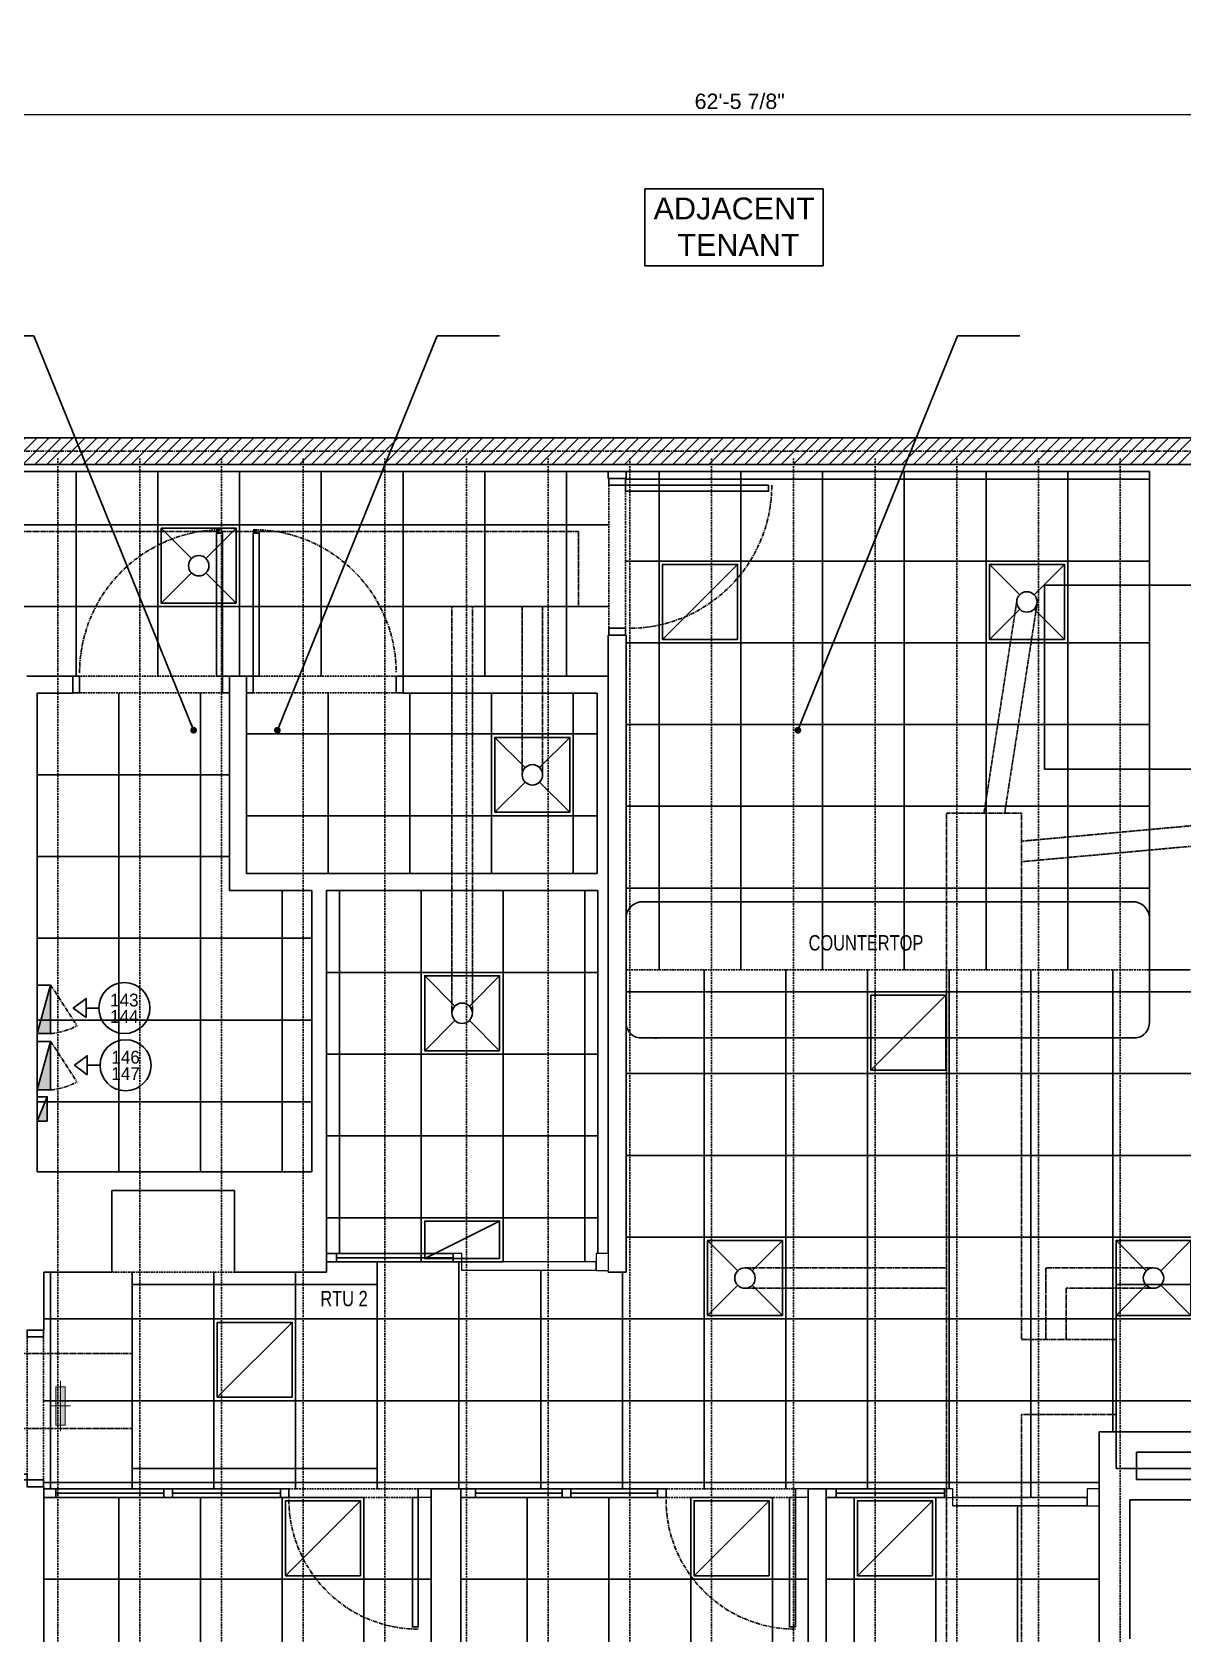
# Model space of a CAD drawing. Header units: inches. Extents: x 0 to 24189, y -562 to 1780.
# Drawn here: x 1594.7 to 1932.7, y 711.2 to 1181.4 of the extents above; entities that cross this region are included whole.
import ezdxf
from ezdxf import colors
from ezdxf.entities.mleader import LeaderData, LeaderLine
from ezdxf.enums import TextEntityAlignment as Align
from ezdxf.math import Vec2, Vec3

# ---------------------------------------------------------------- set-up
doc = ezdxf.new("R2010")
doc.units = ezdxf.units.IN
doc.header["$MEASUREMENT"] = 0
for name, pattern in [('CENTER', [2, 1.25, -0.25, 0.25, -0.25]), ('DASHED', [0.75, 0.5, -0.25]), ('HIDDEN', [0.375, 0.25, -0.125])]:
    doc.linetypes.add(name, pattern=pattern)
doc.layers.add('0-ANNO-DIMS', color=153, linetype='Continuous', lineweight=13)
doc.layers.add('A-DOOR', color=240, linetype='Continuous', lineweight=13)
for name, color, linetype in [('0-AREA-LEASE-LINE', 7, 'CENTER'), ('0-BLKO-PHOTO-LOW', 2, 'Continuous'), ('A-CLNG-SOFFIT', 133, 'DASHED'), ('A-CLNG-TEE', 6, 'Continuous'), ('A-DOOR-HEADER', 3, 'DASHED'), ('A-DOOR-SWING', 136, 'CENTER'), ('A-DOOR-SWNG', 136, 'CENTER'), ('A-FLOOR-FIXTURE', 3, 'Continuous'), ('A-GLAZING', 1, 'Continuous'), ('A-GLAZING-FRAME', 2, 'Continuous'), ('A-NOTE', 7, 'Continuous'), ('A-NOTE-CLNG', 7, 'Continuous'), ('A-NOTE-HVAC', 7, 'Continuous'), ('A-WALL-DEMISE', 1, 'Continuous'), ('A-WALL-PARTIAL', 8, 'Continuous'), ('A-WALL-PATT', 136, 'Continuous'), ('E-ELEC-PANEL', 42, 'Continuous'), ('E-FIRE-SAFTY-DEVICE', 1, 'Continuous'), ('M-HVAC-DUCT', 136, 'HIDDEN'), ('M-HVAC-EQUIPMENT', 1, 'Continuous'), ('M-HVAC-PATT', 136, 'Continuous'), ('M-HVAC-SDFF', 1, 'Continuous'), ('S-STRUCTURE', 30, 'DASHED')]:
    doc.layers.add(name, color=color, linetype=linetype)
doc.styles.add('ARCHD', font='archd.shx', dxfattribs={"width": 0.8})
doc.styles.add('ARCHD-SYMB', font='archd.shx')
doc.styles.add('Arial', font='arial.ttf')
doc.styles.add('DIM', font='arial.ttf')
doc.dimstyles.new('AAD', dxfattribs={"dimscale": 4, "dimtxt": 1, "dimasz": 0.5, "dimexe": 0, "dimexo": 0.5, "dimgap": 0.375, "dimtad": 1, "dimrnd": 0.245, "dimzin": 3, "dimdsep": 46, "dimlunit": 4, "dimtxsty": 'DIM', "dimblk": 'DIMSLSH', "dimcen": 0.0625, "dimclre": 256, "dimclrt": 7, "dimadec": 0, "dimazin": 0, "dimtfac": 0.1875, "dimtix": 1, "dimtmove": 2, "dimatfit": 3, "dimldrblk": 'DIMSLSH', "dimfxl": 1, "dimfrac": 2, "dimtolj": 1, "dimtzin": 3, "dimarcsym": 0})
doc.dimstyles.new('FITCH2010', dxfattribs={"dimscale": 48, "dimtxt": 0.09375, "dimasz": 0.09375, "dimexe": 0.0625, "dimexo": 0.0625, "dimgap": 0.03125, "dimtad": 1, "dimdec": 3, "dimlfac": 1, "dimrnd": 0.0625, "dimzin": 3, "dimdsep": 46, "dimlunit": 4, "dimtxsty": 'Arial', "dimblk": 'ARCHTICK', "dimcen": 0.09, "dimdle": 0.0625, "dimclrd": 256, "dimclre": 256, "dimclrt": 7, "dimadec": 0, "dimazin": 0, "dimtfac": 0.75, "dimtdec": 3, "dimtmove": 2, "dimatfit": 2, "dimfxl": 1, "dimfrac": 2, "dimtolj": 1, "dimtzin": 0, "dimlwd": -1, "dimlwe": -1, "dimarcsym": 0})

# ---------------------------------------------------------------- blocks, each defined once
blk = doc.blocks.new('*D32')
at = {"layer": 'A-DOOR-SWNG', "transparency": 16777216}
blk.add_arc((0, -1), 42, 270, 360, dxfattribs=at)
at = {"layer": 'DEFPOINTS', "color": 0, "transparency": 16777216}
for p in [(0, 0), (0, -1), (42, -1), (36.37, -22), (0, -42)]:
    blk.add_point(p, dxfattribs=at)
blk = doc.blocks.new('_ArchTick')
at = {"color": 0, "linetype": 'ByBlock', "const_width": 0.312}
blk.add_lwpolyline([(-0.5, -0.5), (0.5, 0.5)], dxfattribs=at)
blk = doc.blocks.new('_None')
blk = doc.blocks.new('*D34')
at = {"layer": 'A-DOOR-SWNG', "transparency": 16777216}
blk.add_arc((0, -1), 42, 180, 270, dxfattribs=at)
at = {"layer": 'DEFPOINTS', "color": 0, "transparency": 16777216}
for p in [(0, 0), (-42, -1), (0, -1), (-36.37, -22), (0, -42)]:
    blk.add_point(p, dxfattribs=at)
blk = doc.blocks.new('*D36')
at = {"layer": 'A-DOOR-SWNG', "transparency": 16777216}
blk.add_arc((0, -1), 42, 270, 360, dxfattribs=at)
at = {"layer": 'DEFPOINTS', "color": 0, "transparency": 16777216}
for p in [(0, 0), (0, -1), (42, -1), (36.37, -22), (0, -42)]:
    blk.add_point(p, dxfattribs=at)
blk = doc.blocks.new('*D38')
at = {"layer": 'A-DOOR-SWNG', "transparency": 16777216}
blk.add_arc((0, 1), 42, 90, 180, dxfattribs=at)
at = {"layer": 'DEFPOINTS', "color": 0, "transparency": 16777216}
for p in [(0, 42), (-36.37, 22), (-42, 1), (0, 1), (0, 0)]:
    blk.add_point(p, dxfattribs=at)
blk = doc.blocks.new('*D42')
at = {"layer": 'A-DOOR-SWNG', "transparency": 16777216}
blk.add_arc((1708.12, 750.61), 38, 180, 270, dxfattribs=at)
at = {"layer": 'DEFPOINTS', "color": 0, "transparency": 16777216}
for p in [(1670.12, 750.61), (1708.12, 751.28), (1708.12, 750.61), (1689.12, 717.7), (1708.12, 713.28)]:
    blk.add_point(p, dxfattribs=at)
blk = doc.blocks.new('*D43')
at = {"layer": 'A-DOOR-SWNG', "transparency": 16777216}
blk.add_arc((1818.87, 750.61), 38, 180, 270, dxfattribs=at)
at = {"layer": 'DEFPOINTS', "color": 0, "transparency": 16777216}
for p in [(1780.87, 750.61), (1818.87, 751.28), (1818.87, 750.61), (1799.87, 717.7), (1818.87, 713.28)]:
    blk.add_point(p, dxfattribs=at)
blk = doc.blocks.new('*U79')
for points in [[(0, 0), (24, 0), (24, 24), (0, 24)], [(1, 1), (23, 1), (23, 23), (1, 23)]]:
    blk.add_lwpolyline(points, close=True)
for points in [[(1, 23), (9.88, 14.12)], [(23, 23), (14.12, 14.12)], [(9.88, 9.88), (1, 1)], [(14.12, 9.88), (23, 1)]]:
    blk.add_lwpolyline(points)
blk.add_circle((12, 12), 3)
blk = doc.blocks.new('*U74')
for points in [[(0, 0), (24, 0), (24, 24), (0, 24)], [(1, 1), (23, 1), (23, 23), (1, 23)]]:
    blk.add_lwpolyline(points, close=True)
blk.add_lwpolyline([(1, 23), (23, 1)])
blk = doc.blocks.new('*U76')
for points in [[(0, 0), (13, 0), (13, 24), (0, 24)], [(1, 1), (12, 1), (12, 23), (1, 23)]]:
    blk.add_lwpolyline(points, close=True)
blk.add_lwpolyline([(1, 23), (12, 1)])
blk = doc.blocks.new('*D88')
at = {"layer": '0-ANNO-DIMS', "transparency": 16777216}
for p, q in [((1424.62, 1157.23), (2180.41, 1157.23)), ((1427.62, 1061.39), (1427.62, 1160.23)), ((2177.41, 1061.39), (2177.41, 1160.23))]:
    blk.add_line(p, q, dxfattribs=at)
at = {"layer": 'DEFPOINTS', "color": 0, "transparency": 16777216}
for p in [(2177.41, 1157.23), (1427.62, 1058.39), (2177.41, 1058.39)]:
    blk.add_point(p, dxfattribs=at)
at = {"layer": '0-ANNO-DIMS', "transparency": 16777216, "xscale": 4.5, "yscale": 4.5, "zscale": 4.5, "rotation": 180}
blk.add_blockref('_ArchTick', (1427.62, 1157.23), dxfattribs=at)
at = {"layer": '0-ANNO-DIMS', "transparency": 16777216, "xscale": 4.5, "yscale": 4.5, "zscale": 4.5}
blk.add_blockref('_ArchTick', (2177.41, 1157.23), dxfattribs=at)
at = {"layer": '0-ANNO-DIMS', "color": 7, "transparency": 16777216, "insert": (1802.52, 1161.06), "char_height": 4.5, "attachment_point": 5, "style": 'Arial'}
blk.add_mtext('\\A1;62\'-5 7/8"', dxfattribs=at)
blk = doc.blocks.new('*U30')
blk.add_line((-0.125, 0), (-0.1875, 0))
blk.add_lwpolyline([(-0.1875, -0.0469), (-0.1875, 0.0469), (-0.25, 0)], close=True)
blk.add_circle((0, 0), 0.125)
at = {"style": 'ARCHD-SYMB'}
for tag, p in [('PHOTO1', (0, 0.0394)), ('PHOTO2', (0, -0.041))]:
    blk.add_attdef(tag, text='', height=0.0625, dxfattribs=at).set_placement(p, align=Align.MIDDLE)
blk = doc.blocks.new('DIMSLSH')
at = {"linetype": 'Continuous'}
for p, q in [((1.19, 0), (-1.19, 0)), ((0, -1.19), (0, 1.19))]:
    blk.add_line(p, q, dxfattribs=at)
at = {"linetype": 'Continuous', "const_width": 0.25}
blk.add_lwpolyline([(-0.71, -0.71), (0.71, 0.71)], dxfattribs=at)
blk = doc.blocks.new('Exit-Sign-001')
at = {"color": 0, "linetype": 'ByBlock', "const_width": 0.312}
for points in [[(-1.67, 5.61), (-1.67, -5.61), (-4.34, -5.61), (-4.34, 5.61), (-1.67, 5.61)], [(-3, -7.41), (-3, 7.41)], [(0, 0), (-6.01, 0)]]:
    blk.add_lwpolyline(points, dxfattribs=at)
at = {"color": 0, "linetype": 'ByBlock'}
blk.add_solid([(-4.34, 5.61), (-1.67, 5.61), (-4.34, -5.61), (-1.67, -5.61)], dxfattribs=at)
blk = doc.blocks.new('00-DIMS-LDR2')
at = {"color": 0, "linetype": 'ByBlock'}
blk.add_solid([(-1, 0.167), (-1, -0.167), (0, 0)], dxfattribs=at)
blk = doc.blocks.new('*U31')
at = {"layer": 'A-DOOR'}
for p, q in [((-2, 4.875), (-2, 0)), ((44, 4.875), (44, 0)), ((0, 0), (0, -42))]:
    blk.add_line(p, q, dxfattribs=at)
at = {"layer": 'A-DOOR', "lineweight": -3}
for points in [[(-2, 4.875), (0, 4.875), (0, 0), (-2, 0)], [(44, 4.875), (42, 4.875), (42, 0), (44, 0)], [(0, 0), (1.75, 0), (1.75, -42), (0, -42)]]:
    blk.add_lwpolyline(points, close=True, dxfattribs=at)
at = {"layer": 'A-DOOR-HEADER'}
for p, q in [((0, 4.875), (42, 4.875)), ((0, 0), (42, 0))]:
    blk.add_line(p, q, dxfattribs=at)
at = {"layer": 'A-DOOR-SWNG'}
dim = blk.add_angular_dim_2l(base=(36.3731, -22), line1=((0, -1), (42, -1)), line2=((0, 0), (0, -42)), text=' ', dimstyle='FITCH2010', override={"dimblk1": 'None', "dimblk2": 'None', "dimsah": 1, "dimse1": 1, "dimse2": 1, "dimclrd": 256, "dimclrt": 256}, dxfattribs=at)
dim.commit()
dim.dimension.update_dxf_attribs({"geometry": '*D32', "text_midpoint": (-11.5775, -41.276)})
blk = doc.blocks.new('*U33')
at = {"layer": 'A-DOOR'}
for p, q in [((-44, 4.875), (-44, 0)), ((2, 4.875), (2, 0)), ((0, 0), (0, -42))]:
    blk.add_line(p, q, dxfattribs=at)
at = {"layer": 'A-DOOR', "lineweight": -3}
for points in [[(-44, 4.875), (-42, 4.875), (-42, 0), (-44, 0)], [(2, 4.875), (0, 4.875), (0, 0), (2, 0)], [(0, 0), (-1.75, 0), (-1.75, -42), (0, -42)]]:
    blk.add_lwpolyline(points, close=True, dxfattribs=at)
at = {"layer": 'A-DOOR-HEADER'}
for p, q in [((0, 4.875), (-42, 4.875)), ((0, 0), (-42, 0))]:
    blk.add_line(p, q, dxfattribs=at)
at = {"layer": 'A-DOOR-SWNG'}
dim = blk.add_angular_dim_2l(base=(-36.3731, -22), line1=((0, -1), (-42, -1)), line2=((0, 0), (0, -42)), text=' ', dimstyle='FITCH2010', override={"dimblk1": 'None', "dimblk2": 'None', "dimsah": 1, "dimse1": 1, "dimse2": 1, "dimclrd": 256, "dimclrt": 256}, dxfattribs=at)
dim.commit()
dim.dimension.update_dxf_attribs({"geometry": '*D34', "text_midpoint": (11.5775, -41.276)})
blk = doc.blocks.new('*U35')
at = {"layer": 'A-DOOR'}
for p, q in [((-2, 4.875), (-2, 0)), ((44, 4.875), (44, 0)), ((0, 0), (0, -42))]:
    blk.add_line(p, q, dxfattribs=at)
at = {"layer": 'A-DOOR', "lineweight": -3}
for points in [[(-2, 4.875), (0, 4.875), (0, 0), (-2, 0)], [(44, 4.875), (42, 4.875), (42, 0), (44, 0)], [(0, 0), (1.75, 0), (1.75, -42), (0, -42)]]:
    blk.add_lwpolyline(points, close=True, dxfattribs=at)
at = {"layer": 'A-DOOR-HEADER'}
for p, q in [((0, 4.875), (42, 4.875)), ((0, 0), (42, 0))]:
    blk.add_line(p, q, dxfattribs=at)
at = {"layer": 'A-DOOR-SWNG'}
dim = blk.add_angular_dim_2l(base=(36.3731, -22), line1=((0, -1), (42, -1)), line2=((0, 0), (0, -42)), text=' ', dimstyle='FITCH2010', override={"dimblk1": 'None', "dimblk2": 'None', "dimsah": 1, "dimse1": 1, "dimse2": 1, "dimclrd": 256, "dimclrt": 256}, dxfattribs=at)
dim.commit()
dim.dimension.update_dxf_attribs({"geometry": '*D36', "text_midpoint": (-11.5775, -41.276)})
blk = doc.blocks.new('*U37')
at = {"layer": 'A-DOOR'}
for p, q in [((0, 0), (0, 42)), ((-44, -4.875), (-44, 0)), ((2, -4.875), (2, 0))]:
    blk.add_line(p, q, dxfattribs=at)
at = {"layer": 'A-DOOR', "lineweight": -3}
for points in [[(0, 0), (-1.75, 0), (-1.75, 42), (0, 42)], [(-44, -4.875), (-42, -4.875), (-42, 0), (-44, 0)], [(2, -4.875), (0, -4.875), (0, 0), (2, 0)]]:
    blk.add_lwpolyline(points, close=True, dxfattribs=at)
at = {"layer": 'A-DOOR-HEADER'}
for p, q in [((0, 0), (-42, 0)), ((0, -4.875), (-42, -4.875))]:
    blk.add_line(p, q, dxfattribs=at)
at = {"layer": 'A-DOOR-SWNG'}
dim = blk.add_angular_dim_2l(base=(-36.3731, 22), line1=((0, 1), (-42, 1)), line2=((0, 0), (0, 42)), text=' ', dimstyle='FITCH2010', override={"dimblk1": 'None', "dimblk2": 'None', "dimsah": 1, "dimse1": 1, "dimse2": 1, "dimclrd": 256, "dimclrt": 256}, dxfattribs=at)
dim.commit()
dim.dimension.update_dxf_attribs({"geometry": '*D38', "text_midpoint": (11.5775, 41.276)})

msp = doc.modelspace()

# ---------------------------------------------------------------- hatches: boundary and pattern name
at = {"layer": 'A-WALL-PATT'}
h = msp.add_hatch(dxfattribs=at)
h.set_pattern_fill('ANSI31', color=256, scale=20)
h.paths.add_polyline_path([(1439.3706, 1054.5114), (1438.6206, 1054.5114), (1431.6206, 1054.5114), (1431.6206, 997.1364), (1439.3706, 997.1364)])
h.paths.add_polyline_path([(1439.3706, 1100.143), (1431.6206, 1100.143), (1431.6206, 1062.2614), (1439.3706, 1062.2614)])
h.paths.add_polyline_path([(2177.4113, 1062.2614), (1439.6206, 1062.2614), (1431.6206, 1062.2614), (1431.6206, 1054.5114), (1438.6206, 1054.5114), (1439.3706, 1054.5114), (1439.6206, 1054.5114), (2177.4113, 1054.5114)])
at = {"layer": 'E-ELEC-PANEL'}
h = msp.add_hatch(color=256, dxfattribs=at)
h.dxf.hatch_style = 1
h.paths.add_polyline_path([(1600.1206, 901.6602), (1596.1206, 887.4102), (1600.1206, 887.4102)])
h.paths.add_polyline_path([(1600.1206, 885.1364), (1596.1206, 870.8864), (1600.1206, 870.8864)])
h = msp.add_hatch(color=256, dxfattribs=at)
h.dxf.hatch_style = 1
h.paths.add_polyline_path([(1599.1206, 868.8864), (1596.1206, 861.7614), (1599.1206, 861.7614)])

# ---------------------------------------------------------------- linework, layer by layer
at = {"layer": '0-AREA-LEASE-LINE'}
msp.add_lwpolyline([(2008.8706, 607.1364), (1430.8706, 607.1364), (1430.8706, 1058.3864), (2177.4113, 1058.3864), (2177.4113, 754.7595), (2200.8731, 726.7989), (2029.7612, 582.2399), (2008.8706, 607.1364)], dxfattribs=at)
at = {"layer": 'A-CLNG-SOFFIT'}
for p, q in [((1769.1206, 906.1364), (1922.8706, 906.1364)), ((1654.1206, 817.3864), (1618.1206, 817.3864))]:
    msp.add_line(p, q, dxfattribs=at)
at = {"layer": 'A-CLNG-TEE'}
for p, q in [((1607.6206, 1052.3864), (1607.6206, 992.3239)), ((1631.6206, 1052.3864), (1631.6206, 992.3239)), ((1655.6206, 1052.3864), (1655.6206, 992.3864)), ((1679.6206, 1052.3864), (1679.6206, 992.3239)), ((1703.6206, 1052.3864), (1703.6206, 992.3239)), ((1727.6206, 1052.3864), (1727.6206, 992.3864)), ((1751.6206, 1052.3864), (1751.6206, 992.3864)), ((1768.9331, 1050.1364), (1922.8706, 1050.1364)), ((1778.8706, 1052.3864), (1778.8706, 1050.1364)), ((1778.8706, 1050.1364), (1778.8706, 906.1364)), ((1802.8706, 1052.3864), (1802.8706, 1050.1364)), ((1802.8706, 1050.1364), (1802.8706, 906.1364)), ((1826.8706, 1052.3864), (1826.8706, 1050.1364)), ((1826.8706, 1050.1364), (1826.8706, 906.1364)), ((1850.8706, 1052.3864), (1850.8706, 1050.1364)), ((1850.8706, 1050.1364), (1850.8706, 906.1364)), ((1874.8706, 1052.3864), (1874.8706, 1050.1364)), ((1874.8706, 1050.1364), (1874.8706, 906.1364)), ((1898.8706, 1052.3864), (1898.8706, 1050.1364)), ((1898.8706, 1050.1364), (1898.8706, 906.1364)), ((1552.1206, 1036.7614), (1655.6206, 1036.7614)), ((1655.6206, 1036.7614), (1764.0581, 1036.7614)), ((1768.9331, 1026.1364), (1922.8706, 1026.1364)), ((1439.6206, 1012.7614), (1655.6206, 1012.7614)), ((1655.6206, 1012.7614), (1764.0581, 1012.7614)), ((1769.1206, 1002.1364), (1922.8706, 1002.1364)), ((1620.1206, 987.3864), (1620.1206, 846.8864)), ((1644.1206, 987.3864), (1644.1206, 846.8864)), ((1681.6206, 987.4489), (1681.6206, 934.3864)), ((1705.6206, 987.3864), (1705.6206, 934.3864)), ((1729.6206, 987.3864), (1729.6206, 934.3864)), ((1753.6206, 987.3864), (1753.6206, 934.3864)), ((1769.1206, 978.1364), (1922.8706, 978.1364)), ((1657.6206, 975.3864), (1760.6206, 975.3864)), ((1596.1206, 963.3864), (1652.6206, 963.3864)), ((1657.6206, 951.3864), (1760.6206, 951.3864)), ((1769.1206, 954.1364), (1922.8706, 954.1364)), ((1596.1206, 939.3864), (1652.6206, 939.3864)), ((1668.1206, 929.3864), (1668.1206, 846.8864)), ((1684.9956, 929.3864), (1684.9956, 822.8864)), ((1708.9956, 929.3864), (1708.9956, 822.8864)), ((1732.9956, 929.3864), (1732.9956, 820.3864)), ((1756.9956, 929.3864), (1756.9956, 820.3864)), ((1769.1206, 930.1364), (1922.8706, 930.1364)), ((1596.1206, 915.3864), (1676.8706, 915.3864)), ((1681.1206, 905.3864), (1760.8706, 905.3864)), ((1792.064, 899.6585), (1792.064, 906.1364)), ((1816.064, 899.6585), (1816.064, 906.1364)), ((1840.064, 899.6585), (1840.064, 906.1364)), ((1864.064, 899.6585), (1864.064, 906.1364)), ((1888.064, 899.6585), (1888.064, 906.1364)), ((1912.064, 899.6585), (1912.064, 906.1364)), ((1912.064, 899.6585), (1912.064, 906.1364)), ((1912.064, 899.6585), (1769.1206, 899.6585)), ((1912.064, 899.6585), (1769.1206, 899.6585)), ((1792.064, 753.7769), (1792.064, 899.6585)), ((1816.064, 753.7769), (1816.064, 899.6585)), ((1840.064, 753.7769), (1840.064, 899.6585)), ((1864.064, 753.7769), (1864.064, 899.6585)), ((1888.064, 751.2769), (1888.064, 899.6585)), ((1912.064, 875.6585), (1912.064, 899.6585)), ((1912.064, 899.6585), (2168.6206, 899.6585)), ((1912.064, 899.6585), (1912.064, 875.6585)), ((1596.1206, 891.3864), (1676.8706, 891.3864)), ((1681.1206, 881.3864), (1760.8706, 881.3864)), ((1912.064, 875.6585), (1769.1206, 875.6585)), ((1912.064, 851.6585), (1912.064, 875.6585)), ((1912.064, 875.6585), (2168.6206, 875.6585)), ((1912.064, 875.6585), (1912.064, 851.6585)), ((1596.1206, 867.3864), (1676.8706, 867.3864)), ((1681.1206, 857.3864), (1760.8706, 857.3864)), ((1912.064, 851.6585), (1769.1206, 851.6585)), ((1912.064, 827.6585), (1912.064, 851.6585)), ((1912.064, 851.6585), (2168.6206, 851.6585)), ((1912.064, 851.6585), (1912.064, 827.6585)), ((1681.1206, 833.3864), (1760.8706, 833.3864)), ((1912.064, 827.6585), (1769.1206, 827.6585)), ((1912.064, 803.6585), (1912.064, 827.6585)), ((1912.064, 827.6585), (2168.6206, 827.6585)), ((1912.064, 827.6585), (1912.064, 803.6585)), ((1696.064, 803.6585), (1696.064, 820.3864)), ((1720.064, 753.7769), (1720.064, 820.3864)), ((1600.064, 753.7769), (1600.064, 817.3864)), ((1624.064, 753.7769), (1624.064, 817.3864)), ((1648.064, 753.7769), (1648.064, 817.3864)), ((1672.064, 803.6585), (1672.064, 817.3864)), ((1744.064, 753.7769), (1744.064, 817.8864)), ((1768.064, 753.7769), (1768.064, 817.3864)), ((1624.064, 803.6585), (1598.1206, 803.6585)), ((1624.064, 779.6585), (1624.064, 803.6585)), ((1624.064, 803.6585), (1912.064, 803.6585)), ((1624.064, 753.7769), (1624.064, 803.6585)), ((1648.064, 753.7769), (1648.064, 803.6585)), ((1672.064, 753.7769), (1672.064, 803.6585)), ((1672.064, 803.6585), (1696.064, 803.6585)), ((1696.064, 753.7769), (1696.064, 803.6585)), ((1696.064, 803.6585), (1720.064, 803.6585)), ((1720.064, 753.7769), (1720.064, 803.6585)), ((1744.064, 753.7769), (1744.064, 803.6585)), ((1768.064, 753.7769), (1768.064, 803.6585)), ((1792.064, 753.7769), (1792.064, 803.6585)), ((1816.064, 753.7769), (1816.064, 803.6585)), ((1840.064, 753.7769), (1840.064, 803.6585)), ((1864.064, 753.7769), (1864.064, 803.6585)), ((1888.064, 751.2769), (1888.064, 803.6585)), ((1912.064, 770.5269), (1912.064, 803.6585)), ((1912.064, 779.6585), (1912.064, 803.6585)), ((1912.064, 803.6585), (2168.6206, 803.6585)), ((1624.064, 779.6585), (1598.0581, 779.6585)), ((1624.064, 755.6585), (1624.064, 779.6585)), ((1624.064, 779.6585), (1912.064, 779.6585)), ((1912.064, 770.5269), (1912.064, 779.6585)), ((1912.064, 779.6585), (2150.6085, 779.6585)), ((1624.064, 755.6585), (1598.0581, 755.6585)), ((1624.064, 755.6585), (1908.1206, 755.6585)), ((1624.064, 753.7769), (1624.064, 755.6585)), ((1620.1206, 751.2769), (1620.1206, 627.3864)), ((1644.1206, 751.2769), (1644.1206, 627.3864)), ((1668.1206, 751.2769), (1668.1206, 627.3864)), ((1692.1206, 751.2769), (1692.1206, 627.3864)), ((1740.1206, 751.2769), (1740.1206, 631.2769)), ((1764.1206, 751.2769), (1764.1206, 631.2769)), ((1788.1206, 751.2769), (1788.1206, 631.2769)), ((1812.1206, 751.2769), (1812.1206, 631.2769)), ((1836.1206, 751.2769), (1836.1206, 632.3864)), ((1860.1206, 751.2769), (1860.1206, 631.2769)), ((1884.1206, 748.7769), (1884.1206, 631.2769)), ((1598.1206, 727.2769), (1711.8706, 727.2769)), ((1720.6206, 727.2769), (1822.6206, 727.2769)), ((1827.8706, 727.2769), (1908.1206, 727.2769))]:
    msp.add_line(p, q, dxfattribs=at)
at = {"layer": 'A-DOOR'}
for p, q in [((1720.8706, 822.8864), (1718.3706, 822.8864)), ((1718.3706, 822.8864), (1718.3706, 820.3864)), ((1718.3706, 820.3864), (1720.8706, 820.3864)), ((1720.8706, 820.3864), (1720.8706, 822.8864)), ((1760.3706, 820.3864), (1720.8706, 820.3864)), ((1720.8706, 817.8864), (1720.8706, 820.3864)), ((1763.8706, 822.8864), (1760.3706, 822.8864)), ((1760.3706, 822.8864), (1760.3706, 817.8864)), ((1760.3706, 817.8864), (1760.3706, 820.3864)), ((1763.8706, 822.8864), (1763.8706, 817.8864)), ((1760.3706, 817.8864), (1720.8706, 817.8864)), ((1760.3706, 817.8864), (1763.8706, 817.8864)), ((1763.8706, 817.3864), (1763.8706, 817.8864)), ((1711.8706, 753.7769), (1708.1206, 753.7769)), ((1708.1206, 753.7769), (1708.1206, 751.2769)), ((1708.1206, 751.2769), (1708.1206, 753.7769)), ((1711.8706, 751.2769), (1711.8706, 753.7769)), ((1780.8706, 753.7769), (1778.3706, 753.7769)), ((1778.3706, 753.7769), (1778.3706, 751.2769)), ((1780.8706, 753.7769), (1780.8706, 751.2769)), ((1822.6206, 753.7769), (1818.8706, 753.7769)), ((1818.8706, 753.7769), (1818.8706, 751.2769)), ((1818.8706, 751.2769), (1818.8706, 753.7769)), ((1822.6206, 751.2769), (1822.6206, 753.7769)), ((1865.1206, 753.7769), (1862.6206, 753.7769)), ((1862.6206, 753.7769), (1862.6206, 751.2769)), ((1865.1206, 751.2769), (1865.1206, 753.7769)), ((1908.1206, 753.7769), (1904.6206, 753.7769)), ((1904.6206, 753.7769), (1904.6206, 748.7769)), ((1708.1206, 751.2769), (1708.1206, 713.2769)), ((1711.8706, 751.2769), (1708.1206, 751.2769)), ((1778.3706, 751.2769), (1780.8706, 751.2769)), ((1818.8706, 751.2769), (1818.8706, 713.2769)), ((1822.6206, 751.2769), (1818.8706, 751.2769)), ((1862.6206, 751.2769), (1865.1206, 751.2769)), ((1904.6206, 751.2769), (1865.1206, 751.2769)), ((1865.1206, 748.7769), (1865.1206, 751.2769)), ((1904.6206, 748.7769), (1865.1206, 748.7769)), ((1904.6206, 748.7769), (1904.6206, 751.2769)), ((1904.6206, 748.7769), (1908.1206, 748.7769))]:
    msp.add_line(p, q, dxfattribs=at)
at = {"layer": 'A-DOOR', "lineweight": -3}
for points in [[(1708.1206, 751.2769), (1706.3706, 751.2769), (1706.3706, 713.2769), (1708.1206, 713.2769)], [(1818.8706, 751.2769), (1817.1206, 751.2769), (1817.1206, 713.2769), (1818.8706, 713.2769)]]:
    msp.add_lwpolyline(points, close=True, dxfattribs=at)
at = {"layer": 'A-DOOR-HEADER'}
for p, q in [((1708.1206, 753.7769), (1670.1206, 753.7769)), ((1818.8706, 753.7769), (1780.8706, 753.7769)), ((1708.1206, 751.2769), (1670.1206, 751.2769)), ((1818.8706, 751.2769), (1780.8706, 751.2769)), ((1865.1206, 751.2769), (1904.6206, 751.2769)), ((1904.6206, 748.7769), (1865.1206, 748.7769))]:
    msp.add_line(p, q, dxfattribs=at)
at = {"layer": 'A-DOOR-SWING'}
for p, q in [((1600.1206, 901.6602), (1607.8979, 889.7197)), ((1600.1206, 885.1364), (1607.8979, 873.1958))]:
    msp.add_line(p, q, dxfattribs=at)
for centre in [(1598.1206, 908.3954), (1598.1206, 891.8715)]:
    msp.add_arc(centre, 21.0802, 275.444169, 297.633547, dxfattribs=at)
at = {"layer": 'A-FLOOR-FIXTURE'}
for p, q in [((1769.1206, 921.7068), (1769.1206, 890.791)), ((1773.9968, 926.1364), (1917.9944, 926.1364)), ((1922.8706, 921.7068), (1922.8706, 906.1364)), ((1922.8706, 906.1364), (1922.8706, 890.5675)), ((1777.2765, 886.1364), (1772.9478, 886.1364)), ((1919.0434, 886.1364), (1777.2765, 886.1364))]:
    msp.add_line(p, q, dxfattribs=at)
for centre, radius, start, end in [((1774.0646, 921.163), 4.9738, 89.219403, 173.722669), ((1917.9266, 921.163), 4.9738, 6.277331, 90.780597), ((1777.8298, 894.8281), 8.7094, 179.655538, 180.344462), ((1773.7288, 890.6792), 4.6095, 178.611006, 260.246039), ((1918.2625, 890.6792), 4.6095, 279.753961, 1.388994), ((1777.8298, 894.8281), 8.7094, 266.357542, 273.642458)]:
    msp.add_arc(centre, radius, start, end, dxfattribs=at)
at = {"layer": 'A-GLAZING', "const_width": 0.5}
for points in [[(1684.1206, 821.6364), (1718.3706, 821.6364)], [(1633.3706, 752.5269), (1601.6206, 752.5269)], [(1667.6206, 752.5269), (1635.8706, 752.5269)], [(1724.8706, 752.5269), (1750.3706, 752.5269)], [(1752.8706, 752.5269), (1778.3706, 752.5269)], [(1862.6206, 752.5269), (1830.8706, 752.5269)]]:
    msp.add_lwpolyline(points, dxfattribs=at)
at = {"layer": 'A-GLAZING-FRAME'}
for p, q in [((1684.1206, 822.8864), (1681.1206, 822.8864)), ((1681.1206, 820.3864), (1684.1206, 820.3864)), ((1684.1206, 820.3864), (1684.1206, 822.8864)), ((1686.6206, 822.8864), (1684.1206, 822.8864)), ((1686.6206, 820.3864), (1684.1206, 820.3864)), ((1686.6206, 822.8864), (1718.3706, 822.8864)), ((1718.3706, 820.3864), (1686.6206, 820.3864)), ((1718.3706, 822.8864), (1718.3706, 820.3864)), ((1601.6206, 753.7769), (1598.1206, 753.7769)), ((1598.1206, 753.7769), (1598.1206, 751.2769)), ((1598.1206, 747.3864), (1598.1206, 752.3864)), ((1601.6206, 753.7769), (1633.3706, 753.7769)), ((1601.6206, 753.7769), (1601.6206, 751.2769)), ((1633.3706, 751.2769), (1633.3706, 753.7769)), ((1633.3706, 753.7769), (1635.8706, 753.7769)), ((1635.8706, 753.7769), (1667.6206, 753.7769)), ((1635.8706, 751.2769), (1635.8706, 753.7769)), ((1667.6206, 751.2769), (1667.6206, 753.7769)), ((1667.6206, 753.7769), (1670.1206, 753.7769)), ((1670.1206, 753.7769), (1670.1206, 751.2769)), ((1724.8706, 753.7769), (1720.6206, 753.7769)), ((1720.6206, 751.2769), (1720.6206, 753.7769)), ((1724.8706, 751.2769), (1724.8706, 753.7769)), ((1724.8706, 753.7769), (1750.3706, 753.7769)), ((1750.3706, 753.7769), (1750.3706, 751.2769)), ((1750.3706, 753.7769), (1752.8706, 753.7769)), ((1752.8706, 751.2769), (1752.8706, 753.7769)), ((1752.8706, 753.7769), (1778.3706, 753.7769)), ((1752.8706, 753.7769), (1752.8706, 751.2769)), ((1778.3706, 753.7769), (1778.3706, 751.2769)), ((1778.3706, 753.7769), (1780.8706, 753.7769)), ((1780.8706, 753.7769), (1780.8706, 751.2769)), ((1830.8706, 753.7769), (1827.8706, 753.7769)), ((1827.8706, 753.7769), (1827.8706, 751.2769)), ((1830.8706, 751.2769), (1830.8706, 753.7769)), ((1830.8706, 753.7769), (1862.6206, 753.7769)), ((1862.6206, 753.7769), (1862.6206, 751.2769)), ((1601.6206, 751.2769), (1598.1206, 751.2769)), ((1633.3706, 751.2769), (1601.6206, 751.2769)), ((1635.8706, 751.2769), (1633.3706, 751.2769)), ((1667.6206, 751.2769), (1635.8706, 751.2769)), ((1670.1206, 751.2769), (1667.6206, 751.2769)), ((1724.8706, 751.2769), (1720.6206, 751.2769)), ((1750.3706, 751.2769), (1724.8706, 751.2769)), ((1752.8706, 751.2769), (1750.3706, 751.2769)), ((1778.3706, 751.2769), (1752.8706, 751.2769)), ((1780.8706, 751.2769), (1778.3706, 751.2769)), ((1827.8706, 751.2769), (1830.8706, 751.2769)), ((1862.6206, 751.2769), (1830.8706, 751.2769))]:
    msp.add_line(p, q, dxfattribs=at)
at = {"layer": 'A-NOTE'}
msp.add_lwpolyline([(1827.0373, 1135.3792), (1827.0373, 1112.8338), (1774.6542, 1112.8338), (1774.6542, 1135.3792)], close=True, dxfattribs=at)
at = {"layer": 'A-WALL-DEMISE'}
for p, q in [((1439.6206, 1062.2614), (2177.4113, 1062.2614)), ((1439.6206, 1054.5114), (2177.4113, 1054.5114)), ((1763.8706, 1050.3864), (1763.8706, 1052.3864)), ((1764.0581, 1050.3864), (1763.8706, 1050.3864)), ((1768.9331, 1050.3864), (1769.1206, 1050.3864)), ((1769.1206, 1052.3864), (1769.1206, 1050.3864)), ((1764.0581, 1004.3864), (1763.8706, 1004.3864)), ((1768.9331, 1004.3864), (1769.1206, 1004.3864)), ((1680.6206, 817.3864), (1681.1206, 817.3864)), ((1598.1206, 800.3864), (1598.0581, 800.3864))]:
    msp.add_line(p, q, dxfattribs=at)
at = {"layer": 'A-WALL-PARTIAL'}
for p, q in [((1552.1206, 1052.3864), (1763.8706, 1052.3864)), ((1805.1206, 1052.3864), (1763.8706, 1052.3864)), ((1846.6219, 1052.3864), (1805.1206, 1052.3864)), ((1846.6219, 1052.3864), (1922.8706, 1052.3864)), ((1922.8706, 906.1364), (1922.8706, 1052.3864)), ((1763.8706, 822.8864), (1763.8706, 1004.3864)), ((1769.1206, 1004.3864), (1769.1206, 906.1364)), ((1593.1206, 992.3864), (1606.6206, 992.3864)), ((1606.6206, 992.3864), (1606.6206, 987.3864)), ((1652.6206, 992.3239), (1652.6206, 992.3864)), ((1652.6206, 992.3864), (1657.6206, 992.3864)), ((1657.6206, 992.3864), (1657.6206, 934.3864)), ((1703.6206, 992.3239), (1703.6206, 992.3864)), ((1706.6206, 992.3864), (1703.6206, 992.3864)), ((1706.6206, 992.3864), (1763.8706, 992.3864)), ((1606.6206, 987.3864), (1596.1206, 987.3864)), ((1596.1206, 987.3864), (1596.1206, 846.8864)), ((1606.6206, 987.3864), (1599.1206, 987.3864)), ((1652.6206, 987.3864), (1652.6206, 987.4489)), ((1652.6206, 987.3864), (1652.6206, 929.3864)), ((1703.6206, 987.4489), (1703.6206, 987.3864)), ((1703.6206, 987.3864), (1760.6206, 987.3864)), ((1760.6206, 934.3864), (1760.6206, 987.3864)), ((1657.6206, 934.3864), (1760.6206, 934.3864)), ((1652.6206, 929.3864), (1676.8706, 929.3864)), ((1676.8706, 929.3864), (1676.8706, 846.8864)), ((1681.1206, 929.3864), (1681.1206, 817.3864)), ((1760.8706, 929.3864), (1681.1206, 929.3864)), ((1760.8706, 822.8864), (1760.8706, 929.3864)), ((1769.1206, 886.1364), (1769.1206, 926.1364)), ((1769.1206, 906.1364), (1769.1206, 817.3864)), ((1934.8706, 906.1364), (1922.8706, 906.1364)), ((1676.8706, 846.8864), (1596.1206, 846.8864)), ((1618.1206, 817.3864), (1618.1206, 841.3864)), ((1618.1206, 841.3864), (1654.1206, 841.3864)), ((1654.1206, 841.3864), (1654.1206, 817.3864)), ((1598.1206, 800.3864), (1598.1206, 817.3864)), ((1598.1206, 817.3864), (1618.1206, 817.3864)), ((1654.1206, 817.3864), (1680.6206, 817.3864)), ((1763.8706, 817.3864), (1769.1206, 817.3864)), ((1911.3706, 770.5269), (1908.1206, 770.5269)), ((1908.1206, 770.5269), (1908.1206, 753.7769)), ((1911.3706, 770.5269), (1948.6206, 770.5269)), ((1949.6206, 764.5269), (1919.1, 764.5269)), ((1919.1, 756.5269), (1919.1, 764.5269)), ((1598.1206, 754.3864), (1593.1206, 754.3864)), ((1598.1206, 752.3864), (1598.1206, 754.3864)), ((1598.1206, 627.3864), (1598.1206, 752.3864)), ((1720.6206, 753.7769), (1711.8706, 753.7769)), ((1711.8706, 753.7769), (1711.8706, 752.3864)), ((1711.8706, 627.3864), (1711.8706, 752.3864)), ((1720.6206, 752.3864), (1720.6206, 753.7769)), ((1720.6206, 627.3864), (1720.6206, 752.3864)), ((1827.8706, 753.7769), (1822.6206, 753.7769)), ((1822.6206, 753.7769), (1822.6206, 627.3864)), ((1827.8706, 753.7769), (1827.8706, 632.3864)), ((1908.1206, 753.7769), (1908.1206, 748.7769)), ((1949.6206, 756.5269), (1919.1, 756.5269)), ((1908.1206, 641.2769), (1908.1206, 748.7769)), ((1917.1206, 709.7769), (1917.1206, 750.5269)), ((1917.1206, 750.5269), (1948.6206, 750.5269))]:
    msp.add_line(p, q, dxfattribs=at)
at = {"layer": 'E-ELEC-PANEL'}
for p, q in [((1600.1206, 901.6602), (1596.1206, 887.4102)), ((1600.1206, 885.1364), (1596.1206, 870.8864)), ((1596.1206, 870.8864), (1596.1206, 868.8864)), ((1599.1206, 868.8864), (1596.1206, 861.7614))]:
    msp.add_line(p, q, dxfattribs=at)
for points in [[(1600.1206, 887.4102), (1596.1206, 887.4102), (1596.1206, 901.6602), (1600.1206, 901.6602), (1600.1206, 887.4102)], [(1600.1206, 870.8864), (1596.1206, 870.8864), (1596.1206, 885.1364), (1600.1206, 885.1364), (1600.1206, 870.8864)], [(1599.1206, 861.7614), (1596.1206, 861.7614), (1596.1206, 868.8864), (1599.1206, 868.8864), (1599.1206, 861.7614)]]:
    msp.add_lwpolyline(points, dxfattribs=at)
at = {"layer": 'M-HVAC-DUCT'}
for p, q in [((1583.3215, 1034.7614), (1755.211, 1034.7614)), ((1755.211, 1012.7614), (1755.211, 1034.7614)), ((1583.3215, 1012.7614), (1755.211, 1012.7614)), ((1717.9956, 893.3864), (1717.9956, 1012.7614)), ((1723.9956, 893.3864), (1723.9956, 1012.7614)), ((1738.6206, 963.3864), (1738.6206, 1012.7614)), ((1744.6206, 963.3864), (1744.6206, 1012.7614)), ((1883.8706, 1014.1364), (1874.2753, 952.1549)), ((1889.8, 1013.2184), (1880.3468, 952.1549)), ((1889.8, 1013.2184), (1889.8585, 1013.8668)), ((2091.5213, 962.6339), (1885.2753, 943.8998)), ((2092.064, 956.6585), (1885.2753, 937.8751)), ((1863.2753, 797.5947), (1863.2753, 952.1549)), ((1863.2753, 952.1549), (1885.2753, 952.1549)), ((1885.2753, 952.1549), (1885.2753, 797.5947)), ((1804.064, 818.6585), (1863.2753, 818.6585)), ((1924.064, 818.6585), (1892.4459, 818.6585)), ((1892.4459, 812.6585), (1892.4459, 818.6585)), ((1804.064, 812.6585), (1863.2753, 812.6585)), ((1892.4459, 812.6585), (1892.4459, 797.5947)), ((1924.064, 812.6585), (1898.4459, 812.6585)), ((1898.4459, 812.6585), (1898.4459, 797.5947)), ((1863.2753, 703.7312), (1863.2753, 797.5947)), ((1913.1383, 797.5947), (1885.2753, 797.5947)), ((1913.1383, 775.5947), (1913.1383, 797.5947)), ((1624.064, 793.531), (1583.3215, 793.531)), ((1624.064, 771.531), (1583.3215, 771.531)), ((1885.2753, 703.7312), (1885.2753, 775.5947)), ((1885.2753, 775.5947), (1913.1383, 775.5947))]:
    msp.add_line(p, q, dxfattribs=at)
at = {"layer": 'M-HVAC-EQUIPMENT'}
for points in [[(1892.0094, 965.089), (1892.0094, 1019.089), (1985.1383, 1019.089), (1985.1383, 965.089), (1892.0094, 965.089)], [(1624.064, 759.7283), (1624.064, 813.7283), (1696.064, 813.7283), (1696.064, 759.7283), (1624.064, 759.7283)], [(1913.1383, 759.7283), (1913.1383, 813.7283), (1985.1383, 813.7283), (1985.1383, 759.7283), (1913.1383, 759.7283)]]:
    msp.add_lwpolyline(points, dxfattribs=at)
at = {"layer": 'S-STRUCTURE'}
for p, q in [((1602.2743, 1056.2501), (1602.2743, 897.0153)), ((1626.2743, 1056.2501), (1626.2743, 897.0153)), ((1650.2743, 1056.2501), (1650.2743, 897.0153)), ((1674.2743, 1056.2501), (1674.2743, 897.0153)), ((1698.2743, 1056.2501), (1698.2743, 897.0153)), ((1722.2743, 1056.2501), (1722.2743, 897.0153)), ((1746.2743, 1056.2501), (1746.2743, 897.0153)), ((1770.2743, 1056.2501), (1770.2743, 897.0153)), ((1794.2743, 1056.2501), (1794.2743, 897.0153)), ((1818.2743, 1056.2501), (1818.2743, 897.0153)), ((1842.2743, 1056.2501), (1842.2743, 897.0153)), ((1866.2743, 1056.2501), (1866.2743, 897.0153)), ((1890.2743, 1056.2501), (1890.2743, 897.0153)), ((1914.2743, 1056.2501), (1914.2743, 897.0153)), ((1602.2743, 897.0153), (1602.2743, 621.6364)), ((1626.2743, 897.0153), (1626.2743, 621.6364)), ((1650.2743, 897.0153), (1650.2743, 621.6364)), ((1674.2743, 897.0153), (1674.2743, 621.6364)), ((1698.2743, 897.0153), (1698.2743, 621.6364)), ((1722.2743, 897.0153), (1722.2743, 621.6364)), ((1746.2743, 897.0153), (1746.2743, 612.1364)), ((1770.2743, 897.0153), (1770.2743, 612.1364)), ((1794.2743, 897.0153), (1794.2743, 612.1364)), ((1818.2743, 897.0153), (1818.2743, 612.1364)), ((1842.2743, 897.0153), (1842.2743, 612.1364)), ((1866.2743, 897.0153), (1866.2743, 612.1364)), ((1890.2743, 897.0153), (1890.2743, 612.1364)), ((1914.2743, 897.0153), (1914.2743, 770.5269)), ((1914.2743, 770.5269), (1914.2743, 612.1364))]:
    msp.add_line(p, q, dxfattribs=at)

# ---------------------------------------------------------------- block references
at = {"layer": '0-BLKO-PHOTO-LOW', "xscale": 60, "yscale": 60, "zscale": 60}
for p, values in [((1621.7776, 894.9127), {'PHOTO1': '143', 'PHOTO2': '144'}), ((1622.1318, 878.1261), {'PHOTO1': '146', 'PHOTO2': '147'})]:
    msp.add_blockref('*U30', p, dxfattribs=at).add_auto_attribs(values)
at = {"layer": 'A-DOOR', "xscale": -1}
for name, p, rotation in [('*U37', (1768.9331, 1048.3864), 270), ('*U33', (1650.6206, 992.3239), 180), ('*U35', (1659.6206, 992.3239), 180), ('*U31', (1593.1831, 756.3864), 270)]:
    msp.add_blockref(name, p, dxfattribs=dict(at, rotation=rotation))
at = {"layer": 'E-FIRE-SAFTY-DEVICE', "rotation": 180}
msp.add_blockref('Exit-Sign-001', (1600.0161, 778.1141), dxfattribs=at)
at = {"layer": 'M-HVAC-PATT', "rotation": 90}
for name, p in [('*U74', (1802.8706, 1002.1364)), ('*U74', (1864.064, 875.6585)), ('*U76', (1732.9956, 820.3864)), ('*U74', (1672.064, 779.6585)), ('*U74', (1692.1206, 727.2769)), ('*U74', (1812.1206, 727.2769)), ('*U74', (1860.1206, 727.2769))]:
    msp.add_blockref(name, p, dxfattribs=at)
at = {"layer": 'M-HVAC-SDFF', "rotation": 90}
for p in [(1655.6206, 1012.7614), (1898.8706, 1002.1364), (1753.6206, 951.3864), (1732.9956, 881.3864), (1816.064, 803.6585), (1936.064, 803.6585)]:
    msp.add_blockref('*U79', p, dxfattribs=at)

# ---------------------------------------------------------------- texts
at = {"layer": 'A-NOTE', "insert": (1800.8961, 1124.2782), "char_height": 6.4234, "width": 128.708833, "attachment_point": 5, "style": 'Arial'}
msp.add_mtext('ADJACENT\\P TENANT', dxfattribs=at)

# ---------------------------------------------------------------- dimensions: what is measured, and where the dimension line sits
at = {"layer": '0-ANNO-DIMS'}
dim = msp.add_linear_dim(base=(2177.4113, 1157.2308), p1=(1427.6206, 1058.3864), p2=(2177.4113, 1058.3864), dimstyle='FITCH2010', dxfattribs=at)
dim.commit()
dim.dimension.update_dxf_attribs({"geometry": '*D88', "text_midpoint": (1802.516, 1161.0575)})
at = {"layer": 'A-DOOR-SWNG'}
for base, line1, line2, picture, middle in [((1799.8706, 717.7012), ((1818.8706, 750.6102), (1780.8706, 750.6102)), ((1818.8706, 751.2769), (1818.8706, 713.2769)), '*D43', (765.2093, 1780.1921)), ((1689.1206, 717.7012), ((1708.1206, 750.6102), (1670.1206, 750.6102)), ((1708.1206, 751.2769), (1708.1206, 713.2769)), '*D42', (686.8972, 1701.88))]:
    dim = msp.add_angular_dim_2l(base=base, line1=line1, line2=line2, text=' ', dimstyle='FITCH2010', override={"dimblk1": 'None', "dimblk2": 'None', "dimsah": 1, "dimse1": 1, "dimse2": 1, "dimclrd": 256, "dimclrt": 256}, dxfattribs=at)
    dim.commit()
    dim.dimension.update_dxf_attribs({"geometry": picture, "text_midpoint": middle})

# ---------------------------------------------------------------- leaders
at = {"layer": 'A-NOTE'}
ml = msp.add_multileader_mtext('Standard', dxfattribs=at)
ml.set_content('\\A1;COUNTERTOP', color=256, style='ARCHD')
ml.set_leader_properties()
ml.set_arrow_properties(name='00-DIMS-LDR2')
ml.build(insert=Vec2(0, 0))
ml.multileader.update_dxf_attribs({"text_right_attachment_type": 3, "dogleg_length": 0.1094, "arrow_head_size": 6, "scale": 48})
ctx = ml.context
ctx.base_point, ctx.scale, ctx.char_height, ctx.arrow_head_size, ctx.landing_gap_size, ctx.plane_origin = Vec3(1818.4348, 914.0671), 48, 4.5, 6, 4.32, Vec3(1516.9354, 1614.378)
ctx.right_attachment = 3
notes = []
notes.append((ctx, [(0, (0, 0, 0), (0, 0), (1, 0), 1, [])]))
ctx.mtext.insert, ctx.mtext.width, ctx.mtext.defined_height, ctx.mtext.flow_direction = Vec3(1822.7548, 916.3171), 37.144293, 17.9463, 5
at = {"layer": 'A-NOTE-CLNG'}
for points in [[(1642.1182, 976.4637), (1595.232, 1092.2666), (1576.885, 1092.2666)], [(1666.724, 976.4637), (1713.6102, 1092.2666), (1731.9572, 1092.2666)], [(1819.6032, 976.4637), (1866.4893, 1092.2666), (1884.8364, 1092.2666)]]:
    msp.add_leader(points, dimstyle='AAD', override={"dimgap": 0.375, "dimtad": 0, "dimldrblk": 'Dot'}, dxfattribs=at)
at = {"layer": 'A-NOTE-HVAC'}
ml = msp.add_multileader_mtext('Standard', dxfattribs=at)
ml.set_content('\\A1;RTU 1', color=256, style='ARCHD')
ml.set_leader_properties()
ml.set_arrow_properties(name='00-DIMS-LDR2')
ml.build(insert=Vec2(0, 0))
ml.multileader.update_dxf_attribs({"text_right_attachment_type": 3, "dogleg_length": 0.1094, "arrow_head_size": 6, "scale": 48})
ctx = ml.context
ctx.base_point, ctx.scale, ctx.char_height, ctx.arrow_head_size, ctx.landing_gap_size, ctx.plane_origin = Vec3(1964.2412, 1014.8659), 48, 4.5, 6, 4.32, Vec3(1938.9885, 1024.5929)
ctx.right_attachment = 3
notes.append((ctx, [(0, (0, 0, 0), (0, 0), (1, 0), 1, [])]))
ctx.mtext.insert, ctx.mtext.width, ctx.mtext.defined_height, ctx.mtext.flow_direction = Vec3(1968.5612, 1017.1159), 49.261264, 17.9463, 5
ml = msp.add_multileader_mtext('Standard', dxfattribs=at)
ml.set_content('\\A1;RTU 2', color=256, style='ARCHD')
ml.set_leader_properties()
ml.set_arrow_properties(name='00-DIMS-LDR2')
ml.build(insert=Vec2(0, 0))
ml.multileader.update_dxf_attribs({"text_right_attachment_type": 3, "dogleg_length": 0.1094, "arrow_head_size": 6, "scale": 48})
ctx = ml.context
ctx.base_point, ctx.scale, ctx.char_height, ctx.arrow_head_size, ctx.landing_gap_size, ctx.plane_origin = Vec3(1675.0198, 809.6468), 48, 4.5, 6, 4.32, Vec3(1649.767, 819.3738)
ctx.right_attachment = 3
notes.append((ctx, [(0, (0, 0, 0), (0, 0), (1, 0), 1, [])]))
ctx.mtext.insert, ctx.mtext.width, ctx.mtext.defined_height, ctx.mtext.flow_direction = Vec3(1679.3398, 811.8968), 49.261264, 17.9463, 5
ml = msp.add_multileader_mtext('Standard', dxfattribs=at)
ml.set_content('\\A1;RTU 3', color=256, style='ARCHD')
ml.set_leader_properties()
ml.set_arrow_properties(name='00-DIMS-LDR2')
ml.build(insert=Vec2(0, 0))
ml.multileader.update_dxf_attribs({"text_right_attachment_type": 3, "dogleg_length": 0.1094, "arrow_head_size": 6, "scale": 48})
ctx = ml.context
ctx.base_point, ctx.scale, ctx.char_height, ctx.arrow_head_size, ctx.landing_gap_size, ctx.plane_origin = Vec3(1963.3658, 808.7154), 48, 4.5, 6, 4.32, Vec3(1938.1131, 818.4424)
ctx.right_attachment = 3
notes.append((ctx, [(0, (0, 0, 0), (0, 0), (1, 0), 1, [])]))
ctx.mtext.insert, ctx.mtext.width, ctx.mtext.defined_height, ctx.mtext.flow_direction = Vec3(1967.6858, 810.9654), 49.261264, 17.9463, 5
for ctx, leaders in notes:
    for number, flags, end, landing, length, lines in leaders:
        leader = LeaderData()
        leader.index, (leader.has_last_leader_line, leader.has_dogleg_vector, leader.attachment_direction) = number, flags
        leader.last_leader_point, leader.dogleg_vector, leader.dogleg_length = Vec3(end), Vec3(landing), length
        for number, points, colour, breaks in lines:
            line = LeaderLine()
            line.index, line.vertices, line.color, line.breaks = number, Vec3.list(points), colors.encode_raw_color(colour), breaks
            leader.lines.append(line)
        ctx.leaders.append(leader)

doc.saveas('drawing.dxf')
